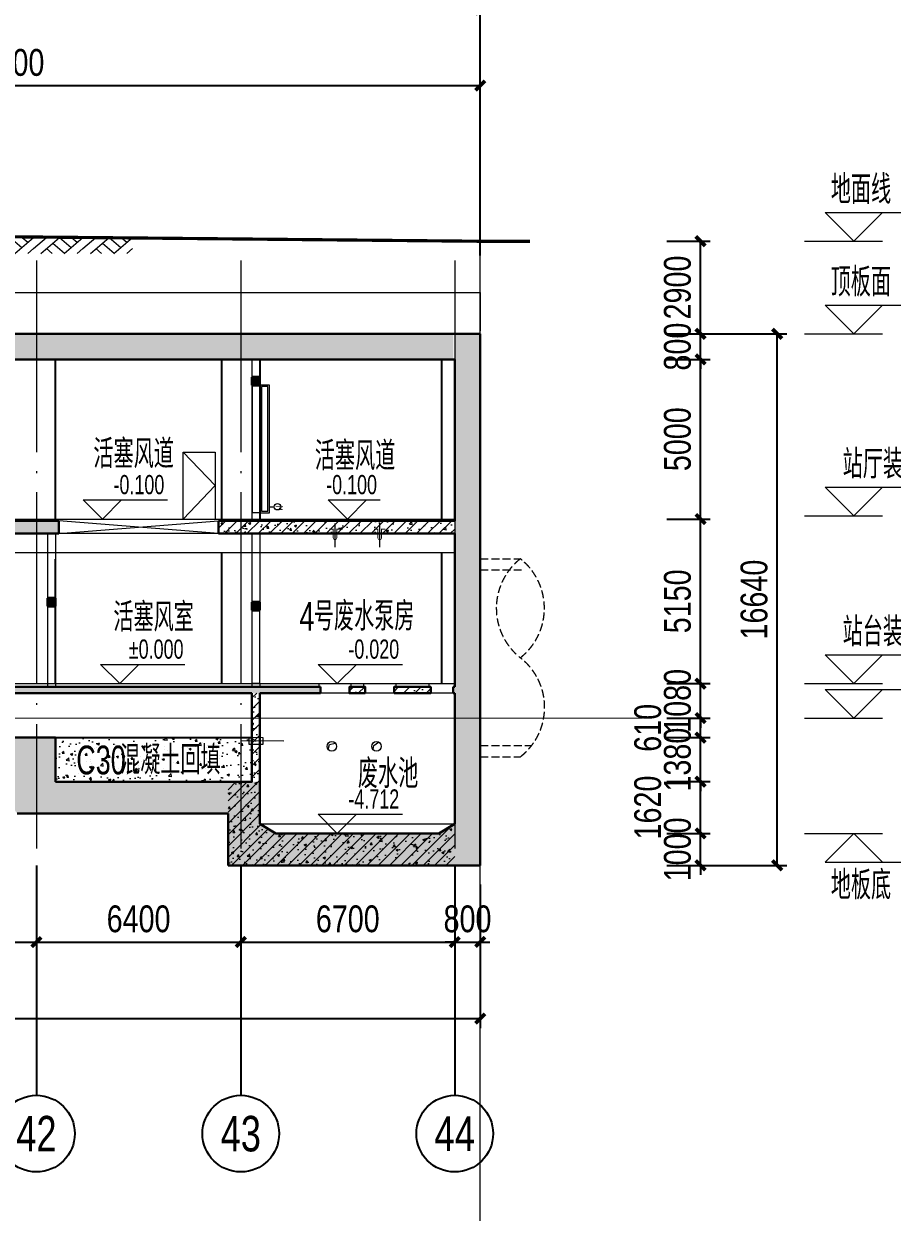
# Model space of a CAD drawing. Extents: x 4 to 13611208, y -605838 to 574722.
# Drawn here: x 13459401 to 13486597, y -360409 to -323202 of the extents above; entities that cross this region are included whole.
import ezdxf
from ezdxf.enums import TextEntityAlignment as Align

# ---------------------------------------------------------------- set-up
doc = ezdxf.new("R2010")
doc.units = 0
doc.header["$LTSCALE"] = 1000
doc.header["$MEASUREMENT"] = 0
for name, pattern in [('ACAD_ISO10W100', [18.5, 12, -3, 0.5, -3]), ('CONTINOUS', [0]), ('DASH', [0.35, 0.25, -0.1]), ('DOTE', [2.42, 2, -0.2, 0.02, -0.2])]:
    doc.linetypes.add(name, pattern=pattern)
for name, color, linetype, lineweight in [('1-WALL-砼', 8, 'Continuous', 30), ('1-其他', 14, 'Continuous', 5), ('1-填充', 8, 'Continuous', 5), ('1-开孔（楼板）', 7, 'Continuous', 5), ('1-文字(房间名称)', 8, 'Continuous', 5), ('1-看线', 7, 'Continuous', 5), ('1-线路', 8, 'ACAD_ISO10W100', 5), ('1-结构梁', 8, 'Continuous', 5), ('1-装修', 8, 'Continuous', 5), ('1-预埋件', 8, 'Continuous', 5), ('COLUMN', 8, 'Continuous', 5), ('COLUMN(构造柱)', 8, 'Continuous', 35), ('DIM_ELEV', 3, 'Continuous', 5), ('DOTE', 14, 'DOTE', 5), ('PUB_HATCH', 8, 'Continuous', 5), ('WALL', 2, 'Continuous', 5), ('人防预埋吊钩', 1, 'CONTINOUS', 5), ('建筑看线', 161, 'Continuous', 5), ('环控', 8, 'Continuous', 5)]:
    doc.layers.add(name, color=color, linetype=linetype, lineweight=lineweight)
for name, color, linetype in [('AXIS', 3, 'Continuous'), ('AXIS_TEXT', 7, 'Continuous'), ('PUB_TEXT', 8, 'Continuous')]:
    doc.layers.add(name, color=color, linetype=linetype)
doc.styles.add('C', font='HZTXT_E', dxfattribs={"width": 0.7, "bigfont": 'HZTXT'})
doc.styles.add('C_T3', font='fsdb_e.shx', dxfattribs={"width": 0.8, "bigfont": 'hzdx.shx'})
doc.styles.add('COMPLEX', font='hztxt_e.shx', dxfattribs={"width": 0.6, "bigfont": 'HZTXT.shx'})
doc.styles.get("Standard").update_dxf_attribs({"font": 'gbenor.shx', "bigfont": 'gbcbig.shx'})
doc.dimstyles.new('_TCH_ARCH&&300', dxfattribs={"dimtxt": 840, "dimasz": 300, "dimexe": 300, "dimexo": 600, "dimgap": 300, "dimtad": 1, "dimdec": 0, "dimzin": 0, "dimdsep": 46, "dimtxsty": 'C_T3', "dimblk": 'ARCHTICK', "dimcen": 0.09, "dimclrd": 3, "dimclre": 3, "dimclrt": 3, "dimadec": 4, "dimazin": 2, "dimtfac": 1, "dimtdec": 0, "dimtix": 1, "dimtmove": 2, "dimatfit": 3, "dimfxl": 1, "dimtolj": 1, "dimtzin": 0, "dimarcsym": 0})
pattern_1 = [(45, (0, 0), (-176.7766953, 176.7766953), []), (50, (0, 0), (717.260183, -62.752135), [75, -825]), (355, (0, 0), (-138.751334, 752.192134), [60, -660]), (100.4514, (59.8, -5.2), (578.50938, 689.439542), [63.74019, -701.142112]), (46.1842, (0, 200), (1067.24105, -165.519014), [112.5, -1237.5]), (96.6356, (88.9, 186.2), (934.662706, 974.11787), [95.61029, -1051.713]), (351.1842, (0, 200), (934.661945, 974.1186), [90, -990]), (21, (100, 150), (596.907052, -402.61889), [75, -825]), (326, (100, 150), (243.31533, 725.150045), [60, -660]), (71.4514, (149.74, 116.45), (840.22263, 322.530497), [63.74019, -701.142112]), (37.5, (0, 0), (12.1598553, 332.893854), [0, -652, 0, -670, 0, -662.5]), (7.5, (0, 0), (263.069537, 394.411712), [0, -382, 0, -637, 0, -252.5]), (327.5, (-223, 0), (533.822436, -22.554872), [0, -250, 0, -780, 0, -1035]), (317.5, (-323, 0), (583.18617, 100.104982), [0, -325, 0, -518, 0, -735])]

# ---------------------------------------------------------------- blocks, each defined once
blk = doc.blocks.new('风阀')
at = {"layer": '环控'}
for p, q in [((12673842, 95313), (12673542, 95313)), ((12673592, 95263), (12673592, 91363)), ((12673792, 95263), (12673592, 95263)), ((12673792, 91363), (12673792, 95263)), ((12673842, 91313), (12673842, 95313)), ((12673542, 91313), (12673842, 91313)), ((12673592, 91363), (12673792, 91363)), ((12673842, 91501), (12673991, 91501))]:
    blk.add_line(p, q, dxfattribs=at)
blk.add_lwpolyline([(12673542, 95313), (12673542, 91313), (12673311, 91313), (12673311, 95313)], close=True, dxfattribs=at)
at = {"layer": '环控', "const_width": 15}
blk.add_lwpolyline([(12673542, 95389), (12673542, 91237)], dxfattribs=at)
at = {"layer": '环控'}
blk.add_circle((12674091, 91501), 100, dxfattribs=at)
at = {"layer": '环控', "width": 0.6}
blk.add_text('M', height=240, rotation=270, dxfattribs=at).set_placement((12674028, 91530))
blk = doc.blocks.new('A$C16B82DF2')
at = {"layer": '1-预埋件'}
blk.add_line((175, 0), (175, 734), dxfattribs=at)
at = {"layer": '人防预埋吊钩', "ltscale": 0.025}
blk.add_lwpolyline([(349, 561, 30, 30, 0), (230, 561, 30, 30, 0), (230, 287, 25, 25, -1), (119, 287, 30, 30, 0), (119, 561, 30, 30, 0), (0, 561, 30, 30, 0)], format="xyseb", dxfattribs=at)
blk = doc.blocks.new('_ArchTick')
at = {"color": 0, "linetype": 'ByBlock', "const_width": 0.4}
blk.add_lwpolyline([(-0.5, -0.5), (0.5, 0.5)], dxfattribs=at)
blk = doc.blocks.new('*D1400')
at = {"layer": 'AXIS', "color": 3, "lineweight": -2}
for p, q in [((13121697, -329857), (13121697, -322460)), ((13473697, -329857), (13473697, -322460)), ((13121697, -322760), (13473697, -322760))]:
    blk.add_line(p, q, dxfattribs=at)
at = {"layer": 'AXIS', "color": 3, "lineweight": -2, "xscale": 300, "yscale": 300, "zscale": 300, "rotation": 180}
blk.add_blockref('_ArchTick', (13121697, -322760), dxfattribs=at)
at = {"layer": 'AXIS', "color": 3, "lineweight": -2, "xscale": 300, "yscale": 300, "zscale": 300}
blk.add_blockref('_ArchTick', (13473697, -322760), dxfattribs=at)
at = {"layer": 'AXIS', "color": 3, "insert": (13297697, -322040), "char_height": 840, "attachment_point": 5, "style": 'C_T3'}
blk.add_mtext('\\A1;352000', dxfattribs=at)
blk = doc.blocks.new('*D1407')
at = {"layer": 'AXIS', "color": 3, "lineweight": -2}
for p, q in [((13443897, -330457), (13443897, -324838)), ((13443897, -325138), (13473697, -325138)), ((13473697, -330457), (13473697, -324838))]:
    blk.add_line(p, q, dxfattribs=at)
at = {"layer": 'AXIS', "color": 3, "lineweight": -2, "xscale": 300, "yscale": 300, "zscale": 300, "rotation": 180}
blk.add_blockref('_ArchTick', (13443897, -325138), dxfattribs=at)
at = {"layer": 'AXIS', "color": 3, "lineweight": -2, "xscale": 300, "yscale": 300, "zscale": 300}
blk.add_blockref('_ArchTick', (13473697, -325138), dxfattribs=at)
at = {"layer": 'AXIS', "color": 3, "insert": (13458797, -324418), "char_height": 840, "attachment_point": 5, "style": 'C_T3'}
blk.add_mtext('\\A1;29800', dxfattribs=at)
blk = doc.blocks.new('*D1449')
at = {"layer": 'AXIS', "color": 3, "lineweight": -2}
for p, q in [((13453297, -350149), (13453297, -352249)), ((13459797, -350149), (13459797, -352249)), ((13453297, -351949), (13459797, -351949))]:
    blk.add_line(p, q, dxfattribs=at)
at = {"layer": 'AXIS', "color": 3, "lineweight": -2, "xscale": 300, "yscale": 300, "zscale": 300, "rotation": 180}
blk.add_blockref('_ArchTick', (13453297, -351949), dxfattribs=at)
at = {"layer": 'AXIS', "color": 3, "lineweight": -2, "xscale": 300, "yscale": 300, "zscale": 300}
blk.add_blockref('_ArchTick', (13459797, -351949), dxfattribs=at)
at = {"layer": 'AXIS', "color": 3, "insert": (13456547, -351229), "char_height": 840, "attachment_point": 5, "style": 'C_T3'}
blk.add_mtext('\\A1;6500', dxfattribs=at)
blk = doc.blocks.new('*D1450')
at = {"layer": 'AXIS', "color": 3, "lineweight": -2}
for p, q in [((13459797, -350149), (13459797, -352249)), ((13466197, -350149), (13466197, -352249)), ((13459797, -351949), (13466197, -351949))]:
    blk.add_line(p, q, dxfattribs=at)
at = {"layer": 'AXIS', "color": 3, "lineweight": -2, "xscale": 300, "yscale": 300, "zscale": 300, "rotation": 180}
blk.add_blockref('_ArchTick', (13459797, -351949), dxfattribs=at)
at = {"layer": 'AXIS', "color": 3, "lineweight": -2, "xscale": 300, "yscale": 300, "zscale": 300}
blk.add_blockref('_ArchTick', (13466197, -351949), dxfattribs=at)
at = {"layer": 'AXIS', "color": 3, "insert": (13462997, -351229), "char_height": 840, "attachment_point": 5, "style": 'C_T3'}
blk.add_mtext('\\A1;6400', dxfattribs=at)
blk = doc.blocks.new('*D1451')
at = {"layer": 'AXIS', "color": 3, "lineweight": -2}
for p, q in [((13466197, -350149), (13466197, -352249)), ((13472897, -350149), (13472897, -352249)), ((13466197, -351949), (13472897, -351949))]:
    blk.add_line(p, q, dxfattribs=at)
at = {"layer": 'AXIS', "color": 3, "lineweight": -2, "xscale": 300, "yscale": 300, "zscale": 300, "rotation": 180}
blk.add_blockref('_ArchTick', (13466197, -351949), dxfattribs=at)
at = {"layer": 'AXIS', "color": 3, "lineweight": -2, "xscale": 300, "yscale": 300, "zscale": 300}
blk.add_blockref('_ArchTick', (13472897, -351949), dxfattribs=at)
at = {"layer": 'AXIS', "color": 3, "insert": (13469547, -351229), "char_height": 840, "attachment_point": 5, "style": 'C_T3'}
blk.add_mtext('\\A1;6700', dxfattribs=at)
blk = doc.blocks.new('*D1452')
at = {"layer": 'AXIS', "color": 3, "lineweight": -2}
for p, q in [((13472897, -350149), (13472897, -352249)), ((13473697, -350149), (13473697, -352249)), ((13472897, -351949), (13472597, -351949)), ((13472897, -351949), (13473697, -351949)), ((13473697, -351949), (13473997, -351949))]:
    blk.add_line(p, q, dxfattribs=at)
at = {"layer": 'AXIS', "color": 3, "lineweight": -2, "xscale": 300, "yscale": 300, "zscale": 300}
blk.add_blockref('_ArchTick', (13472897, -351949), dxfattribs=at)
at = {"layer": 'AXIS', "color": 3, "lineweight": -2, "xscale": 300, "yscale": 300, "zscale": 300, "rotation": 180}
blk.add_blockref('_ArchTick', (13473697, -351949), dxfattribs=at)
at = {"layer": 'AXIS', "color": 3, "insert": (13473297, -351229), "char_height": 840, "attachment_point": 5, "style": 'C_T3'}
blk.add_mtext('\\A1;800', dxfattribs=at)
blk = doc.blocks.new('*D1453')
at = {"layer": 'AXIS', "color": 3, "lineweight": -2}
for p, q in [((13121697, -350149), (13121697, -354649)), ((13473697, -350149), (13473697, -354649)), ((13121697, -354349), (13473697, -354349))]:
    blk.add_line(p, q, dxfattribs=at)
at = {"layer": 'AXIS', "color": 3, "lineweight": -2, "xscale": 300, "yscale": 300, "zscale": 300, "rotation": 180}
blk.add_blockref('_ArchTick', (13121697, -354349), dxfattribs=at)
at = {"layer": 'AXIS', "color": 3, "lineweight": -2, "xscale": 300, "yscale": 300, "zscale": 300}
blk.add_blockref('_ArchTick', (13473697, -354349), dxfattribs=at)
at = {"layer": 'AXIS', "color": 3, "insert": (13297697, -353629), "char_height": 840, "attachment_point": 5, "style": 'C_T3'}
blk.add_mtext('\\A1;352000', dxfattribs=at)
blk = doc.blocks.new('*D1464')
at = {"layer": 'AXIS', "color": 3, "lineweight": -2}
for p, q in [((13479544, -332909), (13483294, -332909)), ((13482994, -349549), (13482994, -332909)), ((13479544, -349549), (13483294, -349549))]:
    blk.add_line(p, q, dxfattribs=at)
at = {"layer": 'AXIS', "color": 3, "lineweight": -2, "xscale": 300, "yscale": 300, "zscale": 300}
for p, rotation in [((13482994, -332909), 90), ((13482994, -349549), 270)]:
    blk.add_blockref('_ArchTick', p, dxfattribs=dict(at, rotation=rotation))
at = {"layer": 'AXIS', "color": 3, "insert": (13482274, -341229), "char_height": 840, "attachment_point": 5, "rotation": 90, "style": 'C_T3'}
blk.add_mtext('\\A1;16640', dxfattribs=at)
blk = doc.blocks.new('*D1465')
at = {"layer": 'AXIS', "color": 3, "lineweight": -2}
for p, q in [((13479544, -330009), (13480894, -330009)), ((13480594, -332909), (13480594, -330009)), ((13479544, -332909), (13480894, -332909))]:
    blk.add_line(p, q, dxfattribs=at)
at = {"layer": 'AXIS', "color": 3, "lineweight": -2, "xscale": 300, "yscale": 300, "zscale": 300}
for p, rotation in [((13480594, -330009), 90), ((13480594, -332909), 270)]:
    blk.add_blockref('_ArchTick', p, dxfattribs=dict(at, rotation=rotation))
at = {"layer": 'AXIS', "color": 3, "insert": (13479874, -331459), "char_height": 840, "attachment_point": 5, "rotation": 90, "style": 'C_T3'}
blk.add_mtext('\\A1;2900', dxfattribs=at)
blk = doc.blocks.new('*D1466')
at = {"layer": 'AXIS', "color": 3, "lineweight": -2}
for p, q in [((13480594, -332909), (13480594, -332609)), ((13479544, -332909), (13480894, -332909)), ((13480594, -333709), (13480594, -332909)), ((13479544, -333709), (13480894, -333709)), ((13480594, -333709), (13480594, -334009))]:
    blk.add_line(p, q, dxfattribs=at)
at = {"layer": 'AXIS', "color": 3, "lineweight": -2, "xscale": 300, "yscale": 300, "zscale": 300}
for p, rotation in [((13480594, -332909), 270), ((13480594, -333709), 90)]:
    blk.add_blockref('_ArchTick', p, dxfattribs=dict(at, rotation=rotation))
at = {"layer": 'AXIS', "color": 3, "insert": (13479874, -333309), "char_height": 840, "attachment_point": 5, "rotation": 90, "style": 'C_T3'}
blk.add_mtext('\\A1;800', dxfattribs=at)
blk = doc.blocks.new('*D1467')
at = {"layer": 'AXIS', "color": 3, "lineweight": -2}
for p, q in [((13479544, -333709), (13480894, -333709)), ((13480594, -338709), (13480594, -333709)), ((13479544, -338709), (13480894, -338709))]:
    blk.add_line(p, q, dxfattribs=at)
at = {"layer": 'AXIS', "color": 3, "lineweight": -2, "xscale": 300, "yscale": 300, "zscale": 300}
for p, rotation in [((13480594, -333709), 90), ((13480594, -338709), 270)]:
    blk.add_blockref('_ArchTick', p, dxfattribs=dict(at, rotation=rotation))
at = {"layer": 'AXIS', "color": 3, "insert": (13479874, -336209), "char_height": 840, "attachment_point": 5, "rotation": 90, "style": 'C_T3'}
blk.add_mtext('\\A1;5000', dxfattribs=at)
blk = doc.blocks.new('*D1468')
at = {"layer": 'AXIS', "color": 3, "lineweight": -2}
for p, q in [((13479544, -338709), (13480894, -338709)), ((13480594, -343859), (13480594, -338709)), ((13479544, -343859), (13480894, -343859))]:
    blk.add_line(p, q, dxfattribs=at)
at = {"layer": 'AXIS', "color": 3, "lineweight": -2, "xscale": 300, "yscale": 300, "zscale": 300}
for p, rotation in [((13480594, -338709), 90), ((13480594, -343859), 270)]:
    blk.add_blockref('_ArchTick', p, dxfattribs=dict(at, rotation=rotation))
at = {"layer": 'AXIS', "color": 3, "insert": (13479874, -341284), "char_height": 840, "attachment_point": 5, "rotation": 90, "style": 'C_T3'}
blk.add_mtext('\\A1;5150', dxfattribs=at)
blk = doc.blocks.new('*D1469')
at = {"layer": 'AXIS', "color": 3, "lineweight": -2}
for p, q in [((13480594, -343859), (13480594, -343559)), ((13479544, -343859), (13480894, -343859)), ((13480594, -344939), (13480594, -343859)), ((13479544, -344939), (13480894, -344939)), ((13480594, -344939), (13480594, -345239))]:
    blk.add_line(p, q, dxfattribs=at)
at = {"layer": 'AXIS', "color": 3, "lineweight": -2, "xscale": 300, "yscale": 300, "zscale": 300}
for p, rotation in [((13480594, -343859), 270), ((13480594, -344939), 90)]:
    blk.add_blockref('_ArchTick', p, dxfattribs=dict(at, rotation=rotation))
at = {"layer": 'AXIS', "color": 3, "insert": (13479874, -344399), "char_height": 840, "attachment_point": 5, "rotation": 90, "style": 'C_T3'}
blk.add_mtext('\\A1;1080', dxfattribs=at)
blk = doc.blocks.new('*D1470')
at = {"layer": 'AXIS', "color": 3, "lineweight": -2}
for p, q in [((13479544, -344939), (13480894, -344939)), ((13480594, -345549), (13480594, -344939)), ((13479544, -345549), (13480894, -345549))]:
    blk.add_line(p, q, dxfattribs=at)
at = {"layer": 'AXIS', "color": 3, "lineweight": -2, "xscale": 300, "yscale": 300, "zscale": 300}
for p, rotation in [((13480594, -344939), 90), ((13480594, -345549), 270)]:
    blk.add_blockref('_ArchTick', p, dxfattribs=dict(at, rotation=rotation))
at = {"layer": 'AXIS', "color": 3, "insert": (13478944, -345244), "char_height": 840, "attachment_point": 5, "rotation": 90, "style": 'C_T3'}
blk.add_mtext('\\A1;610', dxfattribs=at)
blk = doc.blocks.new('*D1471')
at = {"layer": 'AXIS', "color": 3, "lineweight": -2}
for p, q in [((13480594, -345549), (13480594, -345249)), ((13479544, -345549), (13480894, -345549)), ((13480594, -346929), (13480594, -345549)), ((13479544, -346929), (13480894, -346929)), ((13480594, -346929), (13480594, -347229))]:
    blk.add_line(p, q, dxfattribs=at)
at = {"layer": 'AXIS', "color": 3, "lineweight": -2, "xscale": 300, "yscale": 300, "zscale": 300}
for p, rotation in [((13480594, -345549), 270), ((13480594, -346929), 90)]:
    blk.add_blockref('_ArchTick', p, dxfattribs=dict(at, rotation=rotation))
at = {"layer": 'AXIS', "color": 3, "insert": (13479874, -346239), "char_height": 840, "attachment_point": 5, "rotation": 90, "style": 'C_T3'}
blk.add_mtext('\\A1;1380', dxfattribs=at)
blk = doc.blocks.new('*D1472')
at = {"layer": 'AXIS', "color": 3, "lineweight": -2}
for p, q in [((13479544, -346929), (13480894, -346929)), ((13480594, -348549), (13480594, -346929)), ((13479544, -348549), (13480894, -348549))]:
    blk.add_line(p, q, dxfattribs=at)
at = {"layer": 'AXIS', "color": 3, "lineweight": -2, "xscale": 300, "yscale": 300, "zscale": 300}
for p, rotation in [((13480594, -346929), 90), ((13480594, -348549), 270)]:
    blk.add_blockref('_ArchTick', p, dxfattribs=dict(at, rotation=rotation))
at = {"layer": 'AXIS', "color": 3, "insert": (13478944, -347739), "char_height": 840, "attachment_point": 5, "rotation": 90, "style": 'C_T3'}
blk.add_mtext('\\A1;1620', dxfattribs=at)
blk = doc.blocks.new('*D1473')
at = {"layer": 'AXIS', "color": 3, "lineweight": -2}
for p, q in [((13480594, -348549), (13480594, -348249)), ((13479544, -348549), (13480894, -348549)), ((13480594, -349549), (13480594, -348549)), ((13479544, -349549), (13480894, -349549)), ((13480594, -349549), (13480594, -349849))]:
    blk.add_line(p, q, dxfattribs=at)
at = {"layer": 'AXIS', "color": 3, "lineweight": -2, "xscale": 300, "yscale": 300, "zscale": 300}
for p, rotation in [((13480594, -348549), 270), ((13480594, -349549), 90)]:
    blk.add_blockref('_ArchTick', p, dxfattribs=dict(at, rotation=rotation))
at = {"layer": 'AXIS', "color": 3, "insert": (13479874, -349049), "char_height": 840, "attachment_point": 5, "rotation": 90, "style": 'C_T3'}
blk.add_mtext('\\A1;1000', dxfattribs=at)
blk = doc.blocks.new('_AXISO')
blk.add_circle((0, 0), 0.5)
at = {"layer": 'AXIS_TEXT', "style": 'COMPLEX', "width": 1.041667}
blk.add_attdef('A', text='', height=0.56, dxfattribs=at).set_placement((-0.25, -0.28), (0.25, -0.28), align=Align.FIT)
blk = doc.blocks.new('$LinePat$素土夯实')
at = {"color": 0}
for p, q in [((0, -210), (210, 0)), ((120, -300), (420, 0)), ((420, 0), (608, -188)), ((495, -300), (795, 0)), ((615, 0), (705, -90)), ((315, -105), (502, -293)), ((210, -210), (300, -300)), ((705, -300), (795, -210))]:
    blk.add_line(p, q, dxfattribs=at)

msp = doc.modelspace()

# ---------------------------------------------------------------- hatches: boundary and pattern name
at = {"layer": '1-填充'}
h = msp.add_hatch(dxfattribs=at)
h.set_pattern_fill('钢筋混凝土', color=256, scale=100, style=0)
h.set_pattern_definition(pattern_1)
h.paths.add_polyline_path([(13472857.3, -332911.1), (13231757.3, -332911.1), (13231757.3, -333711.1), (13472857.3, -333711.1)])
h = msp.add_hatch(dxfattribs=at)
h.set_pattern_fill('钢筋混凝土', color=256, scale=100, style=0)
h.set_pattern_definition(pattern_1)
h.paths.add_polyline_path([(13473697.3, -332911.1), (13472897.3, -332911.1), (13472897.3, -349551.1), (13473697.3, -349551.1)])
h = msp.add_hatch(dxfattribs=at)
h.set_pattern_fill('钢筋混凝土', color=256, scale=100, style=0)
h.set_pattern_definition(pattern_1)
h.paths.add_polyline_path([(13460497.3, -339161.1), (13460497.3, -338761.1), (13446897.3, -338761.1), (13431247.3, -338761.1), (13431247.3, -339161.1), (13446897.3, -339161.1)])
h = msp.add_hatch(dxfattribs=at)
h.set_pattern_fill('钢筋混凝土', color=256, scale=100, style=0)
h.set_pattern_definition(pattern_1)
h.paths.add_polyline_path([(13472897.3, -338761.1), (13465497.3, -338761.1), (13465497.3, -339161.1), (13472897.3, -339161.1)])
h = msp.add_hatch(dxfattribs=at)
h.set_pattern_fill('钢筋混凝土', color=256, scale=100, style=0)
h.set_pattern_definition(pattern_1)
h.paths.add_polyline_path([(13413736.2, -343961.1), (13413736.2, -344161.1), (13468697.3, -344161.1), (13468697.3, -343961.1)])
h = msp.add_hatch(dxfattribs=at)
h.set_pattern_fill('钢筋混凝土', color=256, scale=100, style=0)
h.set_pattern_definition(pattern_1)
h.paths.add_polyline_path([(13472897.3, -349551.1), (13472897.3, -344941.1), (13472897.3, -344941.1), (13472897.3, -348251.1), (13472397.3, -348551.1), (13467297.3, -348551.1), (13466797.3, -348251.1), (13466797.3, -344161.1), (13466547.3, -344161.1), (13466547.3, -346931.1), (13465797.3, -346931.1), (13465797.3, -349551.1)])
h = msp.add_hatch(dxfattribs=at)
h.set_pattern_fill('钢筋混凝土', color=256, scale=100, style=0)
h.set_pattern_definition(pattern_1)
h.paths.add_polyline_path([(13470097.3, -344161.1), (13470097.3, -343961.1), (13469597.3, -343961.1), (13469597.3, -344161.1)])
h = msp.add_hatch(dxfattribs=at)
h.set_pattern_fill('钢筋混凝土', color=256, scale=100, style=0)
h.set_pattern_definition(pattern_1)
h.paths.add_polyline_path([(13472147.3, -343961.1), (13470997.3, -343961.1), (13470997.3, -344161.1), (13472147.3, -344161.1)])
h = msp.add_hatch(dxfattribs=at)
h.set_pattern_fill('钢筋混凝土', color=256, scale=100, style=0)
h.set_pattern_definition(pattern_1)
h.paths.add_polyline_path([(13460397.3, -345551.1), (13262797.3, -345551.1), (13262797.3, -346451.1), (13458152, -346451.1), (13459197.3, -347931.1), (13465797.3, -347931.1), (13465797.3, -349551.1), (13472897.3, -349551.1), (13472897.3, -348251.1), (13472397.3, -348551.1), (13467297.3, -348551.1), (13466797.3, -348251.1), (13466797.3, -346931.1), (13460397.3, -346931.1)])
h = msp.add_hatch(dxfattribs=at)
h.set_pattern_fill('混凝土', color=256, scale=100, angle=359.99983, style=0)
h.set_pattern_definition([(49.9998346, (793255.2, -2.1), (717.260001, -62.754205), [75, -825]), (354.9998346, (793255.2, -2.1), (-138.749162, 752.192534), [60, -660]), (100.4512346, (793314.97, -7.3), (578.51137, 689.437872), [63.74019, -701.14211]), (46.184035, (793255.2, 197.9), (1067.24057, -165.522095), [112.5, -1237.5]), (96.635435, (793344.1, 184.1), (934.66552, 974.11517), [95.61029, -1051.713]), (351.184035, (793255.2, 197.9), (934.66476, 974.1159), [90, -990]), (20.9998346, (793355.2, 147.9), (596.90589, -402.620614), [75, -825]), (325.9998346, (793355.2, 147.9), (243.317425, 725.149343), [60, -660]), (71.4512346, (793404.94, 114.4), (840.22356, 322.52807), [63.74019, -701.14211]), (37.4998346, (793255.2, -2.07), (12.160816, 332.8938187), [0, -652, 0, -670, 0, -662.5]), (7.4998346, (793255.2, -2.07), (263.070676, 394.410953), [0, -382, 0, -637, 0, -252.5]), (327.4998346, (793032.2, -2.07), (533.822371, -22.5564126), [0, -250, 0, -780, 0, -1035]), (317.4998346, (792932.2, -2.07), (583.186458, 100.103299), [0, -325, 0, -518, 0, -735])])
h.paths.add_polyline_path([(13466197.3, -345551.1), (13460397.3, -345551.1), (13460397.3, -346931.1), (13466197.3, -346931.1)])
h.paths.add_polyline_path([(13466797.3, -346931.1), (13466797.3, -345551.1), (13466197.3, -345551.1), (13466197.3, -346931.1)])
at = {"layer": 'PUB_HATCH'}
for points in [[(13466547.3, -334511.1), (13466797.3, -334511.1), (13466797.3, -334261.1), (13466547.3, -334261.1)], [(13460147.3, -341436.1), (13460397.3, -341436.1), (13460397.3, -341186.1), (13460147.3, -341186.1)], [(13466547.3, -341561.1), (13466797.3, -341561.1), (13466797.3, -341311.1), (13466547.3, -341311.1)]]:
    msp.add_hatch(color=256, dxfattribs=at).paths.add_polyline_path(points)

# ---------------------------------------------------------------- linework, layer by layer
msp.add_line((13460397.3, -345551.1), (13466547.3, -345551.1))
at = {"color": 0, "const_width": 100}
msp.add_lwpolyline([(13475255.6, -330011.1), (13473697.3, -330011.1), (13373897.3, -329058.6)], dxfattribs=at)
at = {"layer": '1-WALL-砼'}
for p, q in [((13231797.3, -332911.1), (13473697.3, -332911.1)), ((13473697.3, -349551.1), (13473697.3, -332911.1)), ((13230197.3, -333711.1), (13472897.3, -333711.1)), ((13472897.3, -333711.1), (13472897.3, -338761.1)), ((13446897.3, -338761.1), (13460497.3, -338761.1)), ((13460497.3, -338761.1), (13460497.3, -339161.1)), ((13465497.3, -338761.1), (13472897.3, -338761.1)), ((13465497.3, -339161.1), (13465497.3, -338761.1)), ((13446897.3, -339161.1), (13460497.3, -339161.1)), ((13465497.3, -339161.1), (13472897.3, -339161.1)), ((13472897.3, -339161.1), (13472897.3, -343961.1)), ((13466547.3, -344161.1), (13407860.4, -344161.1)), ((13411711.8, -343961.1), (13468697.3, -343961.1)), ((13466547.3, -344161.1), (13466547.3, -346931.1)), ((13468697.3, -344161.1), (13466797.3, -344161.1)), ((13468697.3, -343961.1), (13468697.3, -344161.1)), ((13472897.3, -343961.1), (13472847.3, -343961.1)), ((13472847.3, -343961.1), (13472847.3, -344161.1)), ((13472847.3, -344161.1), (13472897.3, -344161.1)), ((13472897.3, -344161.1), (13472897.3, -346931.1)), ((13460397.3, -345551.1), (13411711.8, -345551.1)), ((13460397.3, -345551.1), (13460397.3, -346931.1)), ((13466547.3, -346931.1), (13460397.3, -346931.1)), ((13459197.3, -347931.1), (13465797.3, -347931.1)), ((13465797.3, -347931.1), (13465797.3, -349551.1)), ((13466797.3, -348251.1), (13467297.3, -348551.1)), ((13472897.3, -348251.1), (13472397.3, -348551.1)), ((13465797.3, -349551.1), (13473697.3, -349551.1))]:
    msp.add_line(p, q, dxfattribs=at)
for points in [[(13466797.3, -344161.1), (13466797.3, -348251.1)], [(13472897.3, -348251.1), (13472897.3, -346931.1)], [(13467297.3, -348551.1), (13472397.3, -348551.1)]]:
    msp.add_lwpolyline(points, dxfattribs=at)
for points in [[(13470097.3, -344161.1), (13469597.3, -344161.1), (13469597.3, -343961.1), (13470097.3, -343961.1)], [(13470997.3, -344161.1), (13472147.3, -344161.1), (13472147.3, -343961.1), (13470997.3, -343961.1)]]:
    msp.add_lwpolyline(points, close=True, dxfattribs=at)
at = {"layer": '1-开孔（楼板）'}
for points in [[(13460497.3, -339161.1), (13460497.3, -338761.1), (13460447.3, -338761.1), (13460447.3, -338711.1), (13465497.3, -338711.1), (13465547.3, -338711.1), (13465547.3, -338761.1), (13465497.3, -338761.1), (13465497.3, -339161.1)], [(13468697.3, -344161.1), (13468697.3, -343961.1), (13468647.3, -343961.1), (13468647.3, -343861.1), (13469647.3, -343861.1), (13469647.3, -343961.1), (13469597.3, -343961.1), (13469597.3, -344161.1)], [(13470097.3, -344161.1), (13470097.3, -343961.1), (13470047.3, -343961.1), (13470047.3, -343861.1), (13471047.3, -343861.1), (13471047.3, -343961.1), (13470997.3, -343961.1), (13470997.3, -344161.1)], [(13472147.3, -344161.1), (13472147.3, -343961.1), (13472097.3, -343961.1), (13472097.3, -343861.1), (13472897.3, -343861.1), (13472897.3, -343961.1), (13472847.3, -343961.1), (13472847.3, -344161.1)]]:
    msp.add_lwpolyline(points, close=True, dxfattribs=at)
for points in [[(13465497.3, -339161.1), (13460497.3, -338761.1)], [(13460497.3, -339161.1), (13465497.3, -338761.1)]]:
    msp.add_lwpolyline(points, dxfattribs=at)
at = {"layer": '1-看线'}
msp.add_line((13460397.3, -345551.1), (13466547.3, -345551.1), dxfattribs=at)
at = {"layer": '1-线路', "linetype": 'ByBlock', "ltscale": 0.1}
msp.add_line((13473697.4, -380917.1), (13473697.4, -312703.5), dxfattribs=at)
at = {"layer": '1-线路', "color": 1, "ltscale": 0.1, "const_width": 30}
msp.add_lwpolyline([(13119620.3, -344941.1), (13478780.3, -344941.1)], dxfattribs=at)
at = {"layer": '1-结构梁'}
for p, q in [((13412697.3, -331611.1), (13473697.3, -331611.1)), ((13473697.3, -331611.1), (13473697.3, -332811.1)), ((13472897.3, -339761.1), (13405630.6, -339761.1)), ((13466797.3, -348251.1), (13472897.3, -348251.1)), ((13473697.3, -347931.1), (13473697.3, -349081.1))]:
    msp.add_line(p, q, dxfattribs=at)
at = {"layer": '1-装修', "color": 7, "linetype": 'DASH'}
for p, q in [((13473697.3, -339951.1), (13474952.3, -339951.1)), ((13473697.3, -340301.1), (13474982.7, -340301.1)), ((13473697.3, -345801.1), (13475302.3, -345801.1)), ((13473697.3, -346151.1), (13474952.3, -346151.1))]:
    msp.add_line(p, q, dxfattribs=at)
at = {"layer": '1-装修', "ltscale": 700}
for points in [[(13455397.3, -338711.1), (13460497.3, -338711.1)], [(13465497.3, -338711.1), (13472897.3, -338711.1)], [(13449972.3, -343861.1), (13472897.3, -343861.1)]]:
    msp.add_lwpolyline(points, dxfattribs=at)
at = {"layer": '1-装修', "color": 7, "linetype": 'DASH'}
for centre, radius, start, end in [((13476171.5, -341501.1), 1972.1, 128.18864, 231.81136), ((13473733, -341501.1), 1972.1, 308.18864, 51.81136), ((13473752.2, -344601.1), 1960.3, 307.7491, 52.2509)]:
    msp.add_arc(centre, radius, start, end, dxfattribs=at)
at = {"layer": '1-预埋件'}
for p, q in [((13467546.3, -345661.1), (13466197.3, -345647.6)), ((13466897.3, -345755.6), (13466899.3, -345555.6))]:
    msp.add_line(p, q, dxfattribs=at)
at = {"layer": '1-预埋件', "ltscale": 0.5}
msp.add_lwpolyline([(13466899.3, -345555.6), (13466447.3, -345551.1), (13466445.3, -345751.1), (13466897.3, -345755.6)], dxfattribs=at)
at = {"layer": '1-预埋件'}
for points in [[(13468935.5, -345924.4), (13468975.2, -345770.4), (13469155.2, -345720.2)], [(13470338.3, -345927.5), (13470367.7, -345793.4), (13470511.9, -345689.2)]]:
    msp.add_lwpolyline(points, dxfattribs=at)
for centre in [(13469047.6, -345824.7), (13470447.6, -345824.7)]:
    msp.add_circle(centre, 150, dxfattribs=at)
at = {"layer": 'AXIS'}
for p, q in [((13459797.2, -349549.1), (13459797.2, -356749.1)), ((13466197.2, -349549.1), (13466197.2, -356749.1)), ((13472897.2, -349549.1), (13472897.2, -356749.1))]:
    msp.add_line(p, q, dxfattribs=at)
at = {"layer": 'COLUMN', "color": 127, "lineweight": -3}
for p, q in [((13460397.3, -338711.1), (13460397.3, -333711.1)), ((13465597.3, -333711.1), (13465597.3, -338711.1)), ((13466797.3, -333711.1), (13466797.3, -338711.1)), ((13472497.3, -338711.1), (13472497.3, -333711.1)), ((13460397.3, -343861.1), (13460397.3, -339961.1)), ((13465597.3, -339761.1), (13465597.3, -343861.1)), ((13472497.3, -343861.1), (13472497.3, -339761.1))]:
    msp.add_line(p, q, dxfattribs=at)
at = {"layer": 'COLUMN(构造柱)'}
for p, q in [((13466797.3, -334261.1), (13466547.3, -334261.1)), ((13466547.3, -334261.1), (13466547.3, -334511.1)), ((13466797.3, -334511.1), (13466797.3, -334261.1)), ((13466547.3, -334511.1), (13466797.3, -334511.1)), ((13460397.3, -341186.1), (13460147.3, -341186.1)), ((13460147.3, -341186.1), (13460147.3, -341436.1)), ((13460397.3, -341436.1), (13460397.3, -341186.1)), ((13460147.3, -341436.1), (13460397.3, -341436.1)), ((13466797.3, -341311.1), (13466547.3, -341311.1)), ((13466547.3, -341311.1), (13466547.3, -341561.1)), ((13466547.3, -341561.1), (13466797.3, -341561.1)), ((13466797.3, -341561.1), (13466797.3, -341311.1))]:
    msp.add_line(p, q, dxfattribs=at)
at = {"layer": 'DIM_ELEV'}
for p, q in [((13485394.2, -330009.1), (13484494.2, -329109.1)), ((13484494.2, -329109.1), (13489523.2, -329109.1)), ((13485394.2, -330009.1), (13486294.2, -329109.1)), ((13483849.5, -330009.1), (13486294.2, -330009.1)), ((13485394.2, -332909.1), (13484494.2, -332009.1)), ((13484494.2, -332009.1), (13489523.2, -332009.1)), ((13485394.2, -332909.1), (13486294.2, -332009.1)), ((13483849.5, -332909.1), (13486294.2, -332909.1)), ((13485394.2, -338609.1), (13484494.2, -337709.1)), ((13484494.2, -337709.1), (13489523.2, -337709.1)), ((13485394.2, -338609.1), (13486294.2, -337709.1)), ((13461864.9, -338709.1), (13461264.9, -338109.1)), ((13461264.9, -338109.1), (13463905.6, -338109.1)), ((13461864.9, -338709.1), (13462464.9, -338109.1)), ((13469538.6, -338709.1), (13468938.6, -338109.1)), ((13468938.6, -338109.1), (13470565.6, -338109.1)), ((13469538.6, -338709.1), (13470138.6, -338109.1)), ((13460464.9, -338709.1), (13462464.9, -338709.1)), ((13468563.2, -338709.1), (13470138.6, -338709.1)), ((13483849.5, -338609.1), (13486294.2, -338609.1)), ((13485394.2, -343859.1), (13484494.2, -342959.1)), ((13484494.2, -342959.1), (13489523.2, -342959.1)), ((13485394.2, -343859.1), (13486294.2, -342959.1)), ((13462404.9, -343859.1), (13461804.9, -343259.1)), ((13461804.9, -343259.1), (13464445.6, -343259.1)), ((13462404.9, -343859.1), (13463004.9, -343259.1)), ((13469220.4, -343859.1), (13468620.4, -343259.1)), ((13468620.4, -343259.1), (13471261.1, -343259.1)), ((13469220.4, -343859.1), (13469820.4, -343259.1)), ((13461004.9, -343859.1), (13463004.9, -343859.1)), ((13467820.4, -343859.1), (13469820.4, -343859.1)), ((13483849.5, -343859.1), (13486294.2, -343859.1)), ((13485394.2, -344939.1), (13484494.2, -344039.1)), ((13484494.2, -344039.1), (13489523.2, -344039.1)), ((13485394.2, -344939.1), (13486294.2, -344039.1)), ((13483849.5, -344939.1), (13486294.2, -344939.1)), ((13469220.4, -348551.1), (13468620.4, -347951.1)), ((13468620.4, -347951.1), (13471261.1, -347951.1)), ((13469220.4, -348551.1), (13469820.4, -347951.1)), ((13467820.4, -348551.1), (13469820.4, -348551.1))]:
    msp.add_line(p, q, dxfattribs=at)
at = {"layer": 'DIM_ELEV', "color": 6}
for p, q in [((13483849.5, -348549.1), (13486294.2, -348549.1)), ((13485394.2, -348549.1), (13484494.2, -349449.1)), ((13485394.2, -348549.1), (13486294.2, -349449.1)), ((13484494.2, -349449.1), (13489523.2, -349449.1))]:
    msp.add_line(p, q, dxfattribs=at)
at = {"layer": 'DOTE', "linetype": 'DOTE', "ltscale": 3}
for p, q in [((13459797.2, -330609.1), (13459797.2, -349019.1)), ((13466197.2, -330609.1), (13466197.2, -349019.1)), ((13472897.2, -330609.1), (13472897.2, -349019.1))]:
    msp.add_line(p, q, dxfattribs=at)
at = {"layer": 'WALL'}
for p, q in [((13466547.3, -333711.1), (13466547.3, -334261.1)), ((13466797.3, -333711.1), (13466547.3, -333711.1)), ((13466797.3, -333711.1), (13466797.3, -334261.1)), ((13466547.3, -338511.1), (13466547.3, -338761.1)), ((13466797.3, -338511.1), (13466547.3, -338511.1)), ((13466797.3, -338511.1), (13466797.3, -338761.1)), ((13466797.3, -338761.1), (13466547.3, -338761.1)), ((13460147.3, -339161.1), (13460147.3, -341186.1)), ((13460397.3, -339161.1), (13460147.3, -339161.1)), ((13460397.3, -339161.1), (13460397.3, -341186.1)), ((13466547.3, -339161.1), (13466547.3, -341311.1)), ((13466797.3, -339161.1), (13466547.3, -339161.1)), ((13466797.3, -339161.1), (13466797.3, -341311.1)), ((13460147.3, -341436.1), (13460147.3, -343961.1)), ((13460397.3, -341436.1), (13460397.3, -343961.1)), ((13466672.3, -341311.1), (13466672.3, -341311.1)), ((13466672.3, -341436.1), (13466672.3, -341436.1)), ((13466672.3, -341561.1), (13466672.3, -341561.1)), ((13460397.3, -343961.1), (13460147.3, -343961.1)), ((13466547.3, -343861.1), (13466547.3, -343961.1)), ((13466797.3, -343861.1), (13466547.3, -343861.1)), ((13466797.3, -343961.1), (13466547.3, -343961.1)), ((13466797.3, -343861.1), (13466797.3, -343961.1))]:
    msp.add_line(p, q, dxfattribs=at)
at = {"layer": '建筑看线'}
for p, q in [((13466547.3, -334511.1), (13466547.3, -338711.1)), ((13466797.3, -338711.1), (13466797.3, -334511.1)), ((13464397.3, -338711.1), (13464397.3, -336611.1)), ((13464397.3, -336611.1), (13465397.3, -336611.1)), ((13464397.3, -336611.1), (13465397.3, -337661.1)), ((13465397.3, -336611.1), (13465397.3, -338711.1)), ((13465397.3, -337661.1), (13464397.3, -338711.1)), ((13466547.3, -341561.1), (13466547.3, -343861.1)), ((13466797.3, -343861.1), (13466797.3, -341561.1))]:
    msp.add_line(p, q, dxfattribs=at)
at = {"layer": '建筑看线', "linetype": 'DASH'}
msp.add_line((13466797.3, -344161.1), (13466797.3, -346931.1), dxfattribs=at)

# ---------------------------------------------------------------- block references
at = {"layer": '1-其他', "color": 8, "xscale": 1.949685534582141, "yscale": 1.666666666666667, "zscale": 1.666666666666667}
for p in [(13458151.8, -329890.5), (13459701.8, -329890.5), (13461251.8, -329890.5)]:
    msp.add_blockref('$LinePat$素土夯实', p, dxfattribs=at)
at = {"layer": 'AXIS'}
ref = msp.add_blockref('_AXISO', (13459797.2, -357949.1), dxfattribs=dict(at, xscale=2400, yscale=2400, zscale=2400))
ref.add_attrib('A', '42', dxfattribs={"layer": 'AXIS_TEXT', "height": 1111.52, "style": 'C', "width": 0.857658}).set_placement((13459167.4, -358504.8), (13460427.1, -358504.8), align=Align.FIT)
ref = msp.add_blockref('_AXISO', (13466197.2, -357949.1), dxfattribs=dict(at, xscale=2400, yscale=2400, zscale=2400))
ref.add_attrib('A', '43', dxfattribs={"layer": 'AXIS_TEXT', "height": 1111.52, "style": 'C', "width": 0.857658}).set_placement((13465567.4, -358504.8), (13466827.1, -358504.8), align=Align.FIT)
ref = msp.add_blockref('_AXISO', (13472897.2, -357949.1), dxfattribs=dict(at, xscale=2400, yscale=2400, zscale=2400))
ref.add_attrib('A', '44', dxfattribs={"layer": 'AXIS_TEXT', "height": 1093.33, "style": 'C', "width": 0.859649}).set_placement((13472259.4, -358495.7), (13473535, -358495.7), align=Align.FIT)
at = {"layer": '人防预埋吊钩'}
for p in [(13468972.8, -339585.4), (13470372.6, -339585.4)]:
    msp.add_blockref('A$C16B82DF2', p, dxfattribs=at)
at = {"layer": '环控'}
msp.add_blockref('风阀', (793255.2, -429824.4), dxfattribs=at)

# ---------------------------------------------------------------- texts
at = {"layer": '1-文字(房间名称)', "style": 'C', "width": 0.7}
for s, p in [('活塞风道', (13461582.6, -337119.1, 0)), ('活塞风道', (13468514.9, -337181, 0)), ('活塞风室', (13462207.4, -342231.7, 0)), ('4', (13468035.5, -342200.1, 0)), ('号废水泵房', (13468485.5, -342200.1, 0)), ('C30', (13461046.3, -346700.5, 0)), ('混凝土回填', (13462418.8, -346700.5, 0)), ('废水池', (13469865, -347128.6, 0))]:
    msp.add_text(s, height=900, dxfattribs=at).set_placement(p)
at = {"layer": 'PUB_TEXT', "style": 'C', "width": 0.7}
for s, height, p in [('地面线', 900, (13484673.6, -328839.1)), ('顶板面', 900, (13484668.4, -331739.1)), ('站厅装修完成面', 900, (13485044.9, -337439.1)), ('-0.100', 600, (13462210.6, -337929.1)), ('-0.100', 600, (13468870.6, -337929.1)), ('站台装修完成面', 900, (13485044.9, -342689.1)), ('%%P0.000', 600, (13462690.6, -343079.1)), ('-0.020', 600, (13469566.1, -343079.1)), ('-4.712', 600, (13469566.1, -347771.1))]:
    msp.add_text(s, height=height, dxfattribs=at).set_placement(p)
at = {"layer": 'PUB_TEXT', "color": 6, "style": 'C', "width": 0.7}
msp.add_text('地板底', height=900, dxfattribs=at).set_placement((13484672.8, -350619.1))

# ---------------------------------------------------------------- dimensions: what is measured, and where the dimension line sits
at = {"layer": 'AXIS'}
for p1, p2, distance, picture, middle in [((13121697.2, -330457.1), (13473697.4, -330457.1), 7697.1, '*D1400', (13297697.3, -322040)), ((13443897.4, -331057.1), (13473697.4, -331057.1), 5919.1, '*D1407', (13458797.4, -324418)), ((13478944.2, -332909.1), (13478944.2, -330009.1), -1650, '*D1465', (13479874.2, -331459.1)), ((13478944.2, -333709.1), (13478944.2, -332909.1), -1650, '*D1466', (13479874.2, -333309.1)), ((13478944.2, -349549.1), (13478944.2, -332909.1), -4050, '*D1464', (13482274.2, -341229.1)), ((13478944.2, -338709.1), (13478944.2, -333709.1), -1650, '*D1467', (13479874.2, -336209.1)), ((13478944.2, -343859.1), (13478944.2, -338709.1), -1650, '*D1468', (13479874.2, -341284.1)), ((13478944.2, -344939.1), (13478944.2, -343859.1), -1650, '*D1469', (13479874.2, -344399.1)), ((13478944.2, -346929.1), (13478944.2, -345549.1), -1650, '*D1471', (13479874.2, -346239.1)), ((13478944.2, -349549.1), (13478944.2, -348549.1), -1650, '*D1473', (13479874.2, -349049.1)), ((13121697.2, -349549.1), (13473697.2, -349549.1), -4800, '*D1453', (13297697.2, -353629.1)), ((13453297.2, -349549.1), (13459797.2, -349549.1), -2400, '*D1449', (13456547.2, -351229.1)), ((13459797.2, -349549.1), (13466197.2, -349549.1), -2400, '*D1450', (13462997.2, -351229.1)), ((13466197.2, -349549.1), (13472897.2, -349549.1), -2400, '*D1451', (13469547.2, -351229.1)), ((13472897.2, -349549.1), (13473697.2, -349549.1), -2400, '*D1452', (13473297.2, -351229.1))]:
    dim = msp.add_aligned_dim(p1=p1, p2=p2, distance=distance, dimstyle='_TCH_ARCH&&300', dxfattribs=at)
    dim.commit()
    dim.dimension.update_dxf_attribs({"geometry": picture, "text_midpoint": middle})
for base, p1, p2, picture, middle in [((13480594.2, -344939.1), (13478944.2, -345549.1), (13478944.2, -344939.1), '*D1470', (13478944.2, -345244.1)), ((13480594.2, -346929.1), (13478944.2, -348549.1), (13478944.2, -346929.1), '*D1472', (13478944.2, -347739.1))]:
    dim = msp.add_linear_dim(base=base, p1=p1, p2=p2, angle=90, dimstyle='_TCH_ARCH&&300', dxfattribs=at)
    dim.commit()
    dim.dimension.update_dxf_attribs({"geometry": picture, "text_midpoint": middle, "dimtype": 129})

doc.saveas('drawing.dxf')
